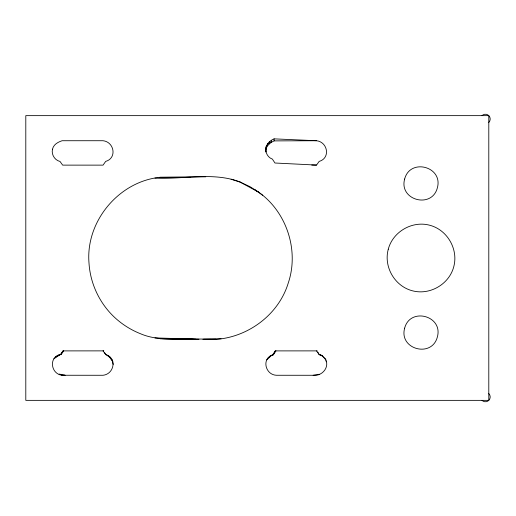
<?xml version="1.0" encoding="UTF-8"?>
<svg xmlns="http://www.w3.org/2000/svg" width="516" height="516" viewBox="0 0 516 516"><rect width="100%" height="100%" fill="white"/><g stroke="black" fill="none" stroke-linecap="round" stroke-linejoin="round"><path stroke-width="0.77" d="M316.527 140.733L274.099 140.887C269.72 142.829 265.192 146.763 265.785 152.007C264.669 146.086 268.772 140.926 274.099 138.856L316.527 140.733C327.744 141.945 330.704 158.135 319.159 161.405L316.527 165.081L311.735 165.075M55.676 356.788L56.354 356.788L57.882 355.311L61.075 354.46L63.042 350.893L103.729 350.874L103.052 350.874L105.683 354.608C117.229 357.878 114.268 374.068 103.052 375.274L61.714 375.255C50.194 373.41 48.775 355.976 61.075 354.46L63.72 350.893L63.042 350.893L60.398 354.46L53.922 358.781M271.571 140.326L271.571 142.358L269.326 141.752L269.326 143.783L267.533 143.706L267.533 145.738L266.308 146.06C264.753 151.207 266.972 157.225 272.371 159.096L274.957 163.011L316.527 165.081M275.97 350.893L273.357 354.776C261.348 357.549 264.837 374.79 276.421 375.267L316.527 375.28C323.319 374.1 328.524 367.469 326.183 360.581M317.205 350.88L275.292 350.893L273.357 354.776L270.971 355.924L266.778 359.852M275.292 350.893L272.68 354.776L270.287 355.924L268.959 357.659L268.275 357.659M203.826 339.347C240.488 342.443 277.415 318.546 288.225 283.136C299.293 250.589 286.761 212.018 258.677 192.191L240.05 182.071M265.843 151.304L265.727 148.647L266.308 148.092M205.755 176.814L159.992 177.298C118.596 181.587 85.463 221.635 89.004 263.108C90.255 283.542 99.556 303.311 114.507 317.301C121.982 324.28 130.748 329.84 140.242 333.633C157.038 340.947 175.646 338.683 193.461 339.27M313.141 375.28L319.159 374.261M154.948 178.097C182.916 179.626 212.263 171.764 239.366 181.69M202.885 339.276L221.061 338.702M159.992 177.298L190.501 177.298M198.937 339.27L159.992 338.702L215.972 339.186M185.418 339.186L195.59 339.186M104.709 352.744L105.683 354.608L108.134 355.627M326.351 361.806L325.338 359.355L322.294 355.634L319.159 354.615L316.527 350.88M107.457 355.627L109.566 357.24L110.243 357.24M109.566 357.24L111.179 359.349L111.856 359.349L113.217 364.431M325.338 359.355L326.015 359.355L321.616 355.634L319.159 354.615L317.856 352.125M61.714 375.255L65.1 375.255L59.108 374.061M203.704 339.302L210.863 339.347M154.948 337.903L180.329 338.702M231.091 179.207L240.811 182.367M320.455 354.866L322.294 355.634M240.075 182.025L250.054 186.715L258.677 192.191M262.715 195.319L254.453 189.314M111.179 359.349L112.875 361.8M265.727 148.647L265.811 149.924M274.099 138.856L274.099 140.887M482.015 115.642A4.792 4.792 0 0 1 488.794 115.642L488.794 400.358A4.792 4.792 0 0 1 482.015 400.358M488.794 122.421A4.792 4.792 0 0 0 488.794 115.642L25.8 115.642L25.8 400.358L488.794 400.358A4.792 4.792 0 0 0 488.794 393.579M52.49 149.214C51.194 154.497 54.715 160.237 60.017 161.463L62.655 165.126L103.052 165.133L105.683 161.398C117.229 158.128 114.268 141.939 103.052 140.726L62.101 140.733C57.902 142.1 53.496 144.519 52.49 149.214M388.271 249.228C383.465 266.72 394.682 286.154 412.232 290.74C429.725 295.545 449.159 284.322 453.745 266.772C458.55 249.28 447.333 229.846 429.783 225.26C412.284 220.455 392.857 231.678 388.271 249.228M404.641 179.046C398.726 200.24 431.898 209.128 437.375 187.818C443.289 166.623 410.117 157.735 404.641 179.046M404.641 328.182C398.726 349.377 431.898 358.265 437.375 336.954C443.289 315.76 410.117 306.872 404.641 328.182"/></g></svg>
